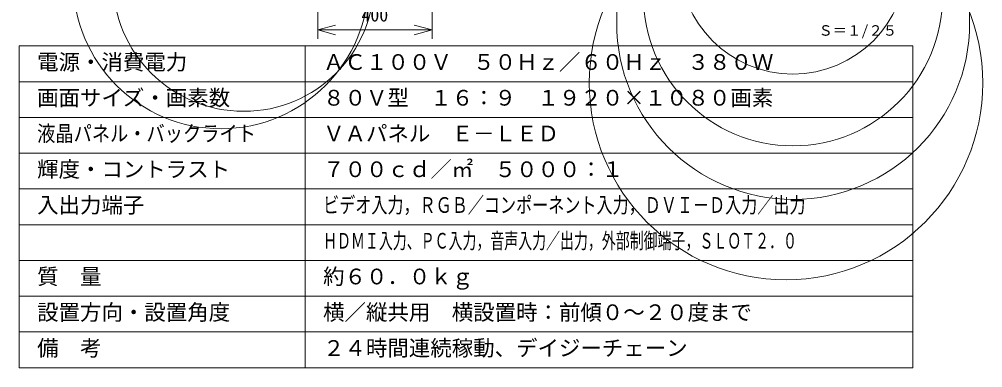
# Model space of a CAD drawing. Units: millimetres, scale not verified. Extents: x -62 to 72, y -57 to 89.
# Drawn here: x -62.5 to 72.3, y -56.5 to -7.8 of the extents above; entities that cross this region are included whole.
import ezdxf
from ezdxf.enums import TextEntityAlignment as Align

# ---------------------------------------------------------------- set-up
doc = ezdxf.new("R2010")
doc.units = ezdxf.units.MM
doc.header["$LTSCALE"] = 0.125
for name, color, linetype, lineweight in [('0-0_0', 7, 'Continuous', 18), ('0-2_WAKU', 1, 'Continuous', 18), ('0-4_SUNPO', 7, 'Continuous', 18), ('0-5_GAIKEI', 1, 'Continuous', 18)]:
    doc.layers.add(name, color=color, linetype=linetype, lineweight=lineweight)
doc.layers.add('0-1_MOJI1', color=7, linetype='Continuous')
doc.layers.add('0-3_TOUROKU', color=7, linetype='Continuous')
doc.styles.add('ＭＳ ゴシック', font='')
doc.styles.get('ＭＳ ゴシック').set_extended_font_data('MS Gothic')

# ---------------------------------------------------------------- blocks, each defined once
blk = doc.blocks.new('_Open30')
at = {"layer": '0-0_0'}
blk.add_line((0, 0), (-1, 0), dxfattribs=at)
blk.add_lwpolyline([(-1, 0.26795), (0, 0), (-1, -0.26795)], dxfattribs=at)
blk = doc.blocks.new('D2')
at = {"layer": '0-4_SUNPO'}
for p, q in [((43.7441, 320.2118), (43.7441, 303.0009)), ((59.7441, 320.2118), (59.7441, 303.0009)), ((46.2441, 304.2509), (57.2441, 304.2509))]:
    blk.add_line(p, q, dxfattribs=at)
at = {"layer": '0-4_SUNPO', "xscale": 2.5, "yscale": 2.5, "rotation": 180}
blk.add_blockref('_Open30', (43.7441, 304.2509), dxfattribs=at)
at = {"layer": '0-4_SUNPO', "xscale": 2.5, "yscale": 2.5}
blk.add_blockref('_Open30', (59.7441, 304.2509), dxfattribs=at)
at = {"layer": '0-4_SUNPO', "style": 'ＭＳ ゴシック'}
blk.add_text('400', height=1.833, dxfattribs=at).set_placement((49.8691, 304.8759), align=Align.BOTTOM_LEFT)

msp = doc.modelspace()

# ---------------------------------------------------------------- linework, layer by layer
at = {"layer": '0-2_WAKU', "color": 4}
for p, q in [((-62.4907, -56.5009), (-62.4907, -11.5009)), ((-62.4907, -11.5009), (62.5093, -11.5009)), ((-22.4907, -56.5009), (-22.4907, -11.5009)), ((62.5093, -56.5009), (62.5093, -11.5009)), ((-62.4907, -56.5009), (62.5093, -56.5009))]:
    msp.add_line(p, q, dxfattribs=at)
at = {"layer": '0-2_WAKU'}
for p, q in [((62.5093, -16.5009), (-62.4907, -16.5009)), ((62.5093, -21.5009), (-62.4907, -21.5009)), ((62.5093, -26.5009), (-62.4907, -26.5009)), ((-62.4907, -31.5009), (62.5093, -31.5009)), ((-62.4907, -36.5009), (62.5093, -36.5009)), ((-62.4907, -41.5009), (62.5093, -41.5009)), ((-62.4907, -46.5009), (62.5093, -46.5009)), ((-62.4907, -51.5009), (62.5093, -51.5009))]:
    msp.add_line(p, q, dxfattribs=at)
at = {"layer": '0-5_GAIKEI'}
for centre, radius in [((-34.2659, -2.3835), 20.6865), ((45.7648, -8.2655), 24.6874), ((45.7393, -4.5286), 20.9305), ((45.7221, 0.4988), 15.923), ((-31.0959, -2.3562), 18.2821), ((44.7682, -16.6818), 27.5158)]:
    msp.add_circle(centre, radius, dxfattribs=at)

# ---------------------------------------------------------------- block references
at = {"layer": '0-4_SUNPO'}
msp.add_blockref('D2', (-64.4907, -313.5009), dxfattribs=at)

# ---------------------------------------------------------------- texts
at = {"layer": '0-1_MOJI1', "style": 'ＭＳ ゴシック'}
for s, p in [('電源・消費電力', (-59.9907, -15.5009)), ('ＡＣ１００Ｖ\u3000５０Ｈｚ／６０Ｈｚ\u3000３８０Ｗ', (-19.9907, -15.5009)), ('画面サイズ・画素数', (-59.9907, -20.5009)), ('８０Ｖ型\u3000１６：９\u3000１９２０×１０８０画素', (-19.9907, -20.5009)), ('ＶＡパネル\u3000Ｅ－ＬＥＤ', (-19.9907, -25.5009)), ('輝度・コントラスト', (-59.9907, -30.5009)), ('７００ｃｄ／㎡\u3000５０００：１', (-19.9907, -30.5009)), ('入出力端子', (-59.9907, -35.5009)), ('質\u3000量', (-59.9907, -45.5009)), ('約６０．０ｋｇ', (-19.9907, -45.5009)), ('設置方向・設置角度', (-59.9907, -50.5009)), ('横／縦共用\u3000横設置時：前傾０～２０度まで', (-19.9907, -50.5009)), ('備\u3000考', (-59.9907, -55.5009)), ('２４時間連続稼動、デイジーチェーン', (-19.9907, -55.5009))]:
    msp.add_text(s, height=2.199, dxfattribs=at).set_placement(p, align=Align.BOTTOM_LEFT)
for s, width, p in [('液晶パネル・バックライト', 0.85, (-59.9907, -25.5009)), ('ビデオ入力，ＲＧＢ／コンポーネント入力，ＤＶＩ－Ｄ入力／出力', 0.75, (-19.9907, -35.5009)), ('ＨＤＭＩ入力、ＰＣ入力，音声入力／出力，外部制御端子，ＳＬＯＴ２．０', 0.65, (-19.9907, -40.5009))]:
    msp.add_text(s, height=2.199, dxfattribs=dict(at, width=width)).set_placement(p, align=Align.BOTTOM_LEFT)
at = {"layer": '0-3_TOUROKU', "style": 'ＭＳ ゴシック'}
msp.add_text('Ｓ＝１/２５', height=1.466, dxfattribs=at).set_placement((49.3093, -10.5009), align=Align.BOTTOM_LEFT)

doc.saveas('drawing.dxf')
